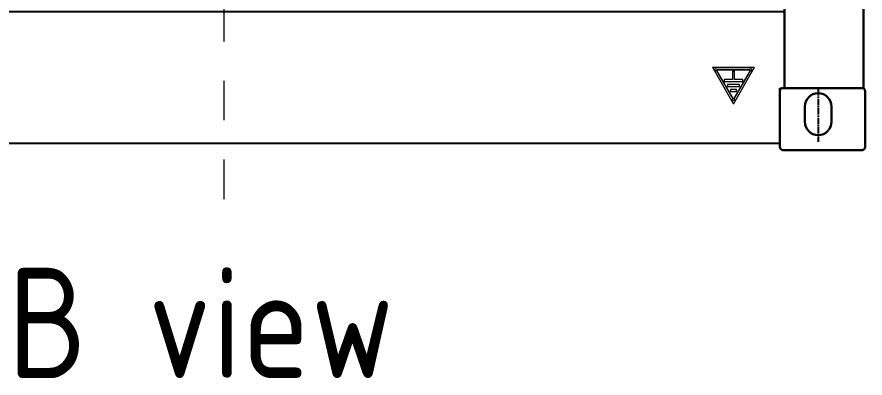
# Model space of a CAD drawing. Extents: x 61367 to 140945, y -1257 to 25588.
# Drawn here: x 82370 to 83982, y 17309 to 17996 of the extents above; entities that cross this region are included whole.
import ezdxf

# ---------------------------------------------------------------- set-up
doc = ezdxf.new("R2010")
doc.units = 0
doc.header["$MEASUREMENT"] = 0
doc.linetypes.add('AM_ISO08W050', pattern=[18, 12, -1.5, 3, -1.5])
doc.linetypes.add('EB_DASH', pattern=[6, 3, -3])
doc.layers.get('0').update_dxf_attribs({"linetype": 'CONTINUOUS'})
for name, color, linetype, lineweight in [('AM_0', 7, 'CONTINUOUS', 30), ('AM_7N', 4, 'AM_ISO08W050', 25), ('THICK', 7, 'CONTINUOUS', 0)]:
    doc.layers.add(name, color=color, linetype=linetype, lineweight=lineweight)
doc.styles.add('GB', font='gbenor.shx', dxfattribs={"bigfont": 'gbcbig.shx'})

# ---------------------------------------------------------------- blocks, each defined once
blk = doc.blocks.new('EY5IU78I87UI786')
at = {"color": 2}
for p, q in [((872260.3, -72846.1), (872299.4, -72913.9)), ((872339, -72845.4), (872260.7, -72845.4)), ((872267.4, -72851.4), (872298.4, -72905.1)), ((872299.3, -72904.6), (872268.3, -72850.9)), ((872330.9, -72848.9), (872268.8, -72848.9)), ((872268.8, -72849.9), (872330.9, -72849.9)), ((872297.9, -72852.5), (872297.9, -72868)), ((872301.8, -72852.5), (872297.9, -72852.5)), ((872300.3, -72913.9), (872339.4, -72846.1)), ((872331.5, -72850.9), (872300.5, -72904.6)), ((872301.3, -72905.1), (872332.4, -72851.4)), ((872301.8, -72868), (872301.8, -72852.5)), ((872281.9, -72868), (872281.9, -72872)), ((872297.9, -72868), (872281.9, -72868)), ((872281.9, -72872), (872317.9, -72872)), ((872317.9, -72868), (872301.8, -72868)), ((872317.9, -72872), (872317.9, -72868)), ((872288.5, -72877.6), (872288.5, -72881.5)), ((872311.2, -72877.6), (872288.5, -72877.6)), ((872288.5, -72881.5), (872311.2, -72881.5)), ((872294.1, -72887.1), (872294.1, -72891)), ((872305.7, -72887.1), (872294.1, -72887.1)), ((872305.7, -72891), (872305.7, -72887.1)), ((872311.2, -72881.5), (872311.2, -72877.6)), ((872294.1, -72891), (872305.7, -72891))]:
    blk.add_line(p, q, dxfattribs=at)
for centre in [(872266.8, -72849.4), (872332.9, -72849.4), (872299.9, -72906.7)]:
    blk.add_circle(centre, 2.1, dxfattribs=at)
for centre, start, end in [((872260.7, -72845.9), 90, 210), ((872339, -72845.9), 330, 90), ((872299.9, -72913.7), 210, 330)]:
    blk.add_arc(centre, 0.5, start, end, dxfattribs=at)

msp = doc.modelspace()

# ---------------------------------------------------------------- linework, layer by layer
at = {"layer": 'AM_0'}
msp.add_line((83978.039, 17743.086), (83826.049, 17743.086), dxfattribs=at)
for points in [[(83827.043, 17861.086), (83979.043, 17861.086), (83979.043, 20521.086), (83827.043, 20521.086)], [(83829.043, 20521.086), (83829.043, 17861.086)]]:
    msp.add_lwpolyline(points, dxfattribs=at)
for points in [[(83976.043, 17861.086), (83826.049, 17861.086, 0.41421356), (83820.043, 17855.08), (83820.043, 17749.092, 0.41421356), (83826.049, 17743.086), (83976.037, 17743.086, 0.41421356), (83982.043, 17749.092), (83982.043, 17855.086, 0.41421382)], [(83918.479, 17825.669, 1), (83867.428, 17825.669), (83867.428, 17797.14, 1), (83918.479, 17797.14)]]:
    msp.add_lwpolyline(points, format="xyb", close=True, dxfattribs=at)
at = {"layer": 'AM_7N'}
msp.add_line((83892.954, 17858.627), (83892.954, 17758.526), dxfattribs=at)
at = {"layer": 'THICK', "color": 1, "linetype": 'EB_DASH', "ltscale": 25}
msp.add_line((82763.043, 20724.853), (82763.043, 17638.922), dxfattribs=at)
at = {"layer": 'THICK', "lineweight": -3}
msp.add_lwpolyline([(83820.043, 17861.086), (83829.043, 17861.086), (83829.043, 18006.086), (81697.043, 18006.086), (81697.043, 17861.086), (81706.043, 17861.086), (81706.043, 17756.086), (83820.043, 17756.086)], close=True, dxfattribs=at)

# ---------------------------------------------------------------- block references
msp.add_blockref('EY5IU78I87UI786', (-788567.833, 90745.49), dxfattribs=at)

# ---------------------------------------------------------------- texts
at = {"color": 34, "lineweight": 15, "insert": (83087.886, 17519.397), "char_height": 210, "attachment_point": 3, "style": 'GB'}
msp.add_mtext('B view', dxfattribs=at)

doc.saveas('drawing.dxf')
